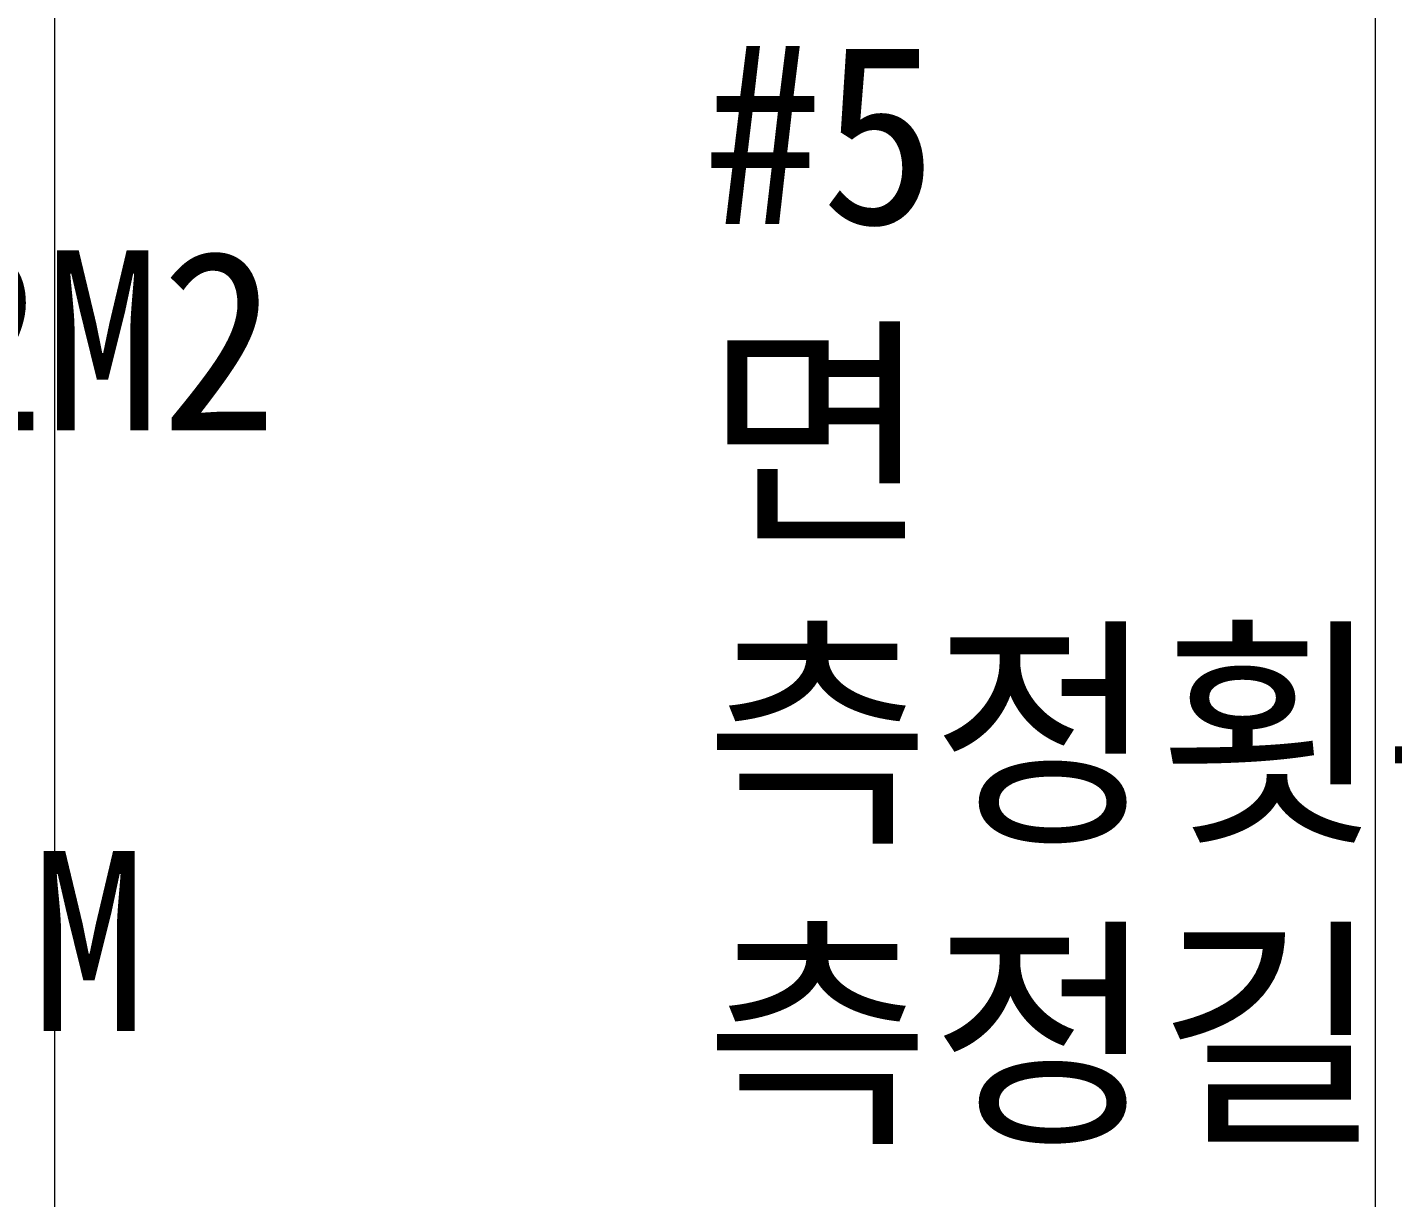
# Model space of a CAD drawing. Header units: millimetres. Extents: x 4003075 to 5615882, y 1445368 to 2591247.
# Drawn here: x 5421348 to 5432721, y 2417529 to 2427275 of the extents above; entities that cross this region are included whole.
import ezdxf

# ---------------------------------------------------------------- set-up
doc = ezdxf.new("R2010")
doc.units = ezdxf.units.MM
doc.layers.add('A_Text', color=3, linetype='Continuous')
doc.layers.add('XR-평면도$0$A-CNTL', color=9, linetype='Continuous', lineweight=15)
doc.styles.add('돋움', font='')
doc.styles.get('돋움').set_extended_font_data('DotumChe')

# ---------------------------------------------------------------- blocks, each defined once
blk = doc.blocks.new('XR-평면도$0$중심선(210216)')
at = {"layer": 'XR-평면도$0$A-CNTL', "ltscale": 300}
for points in [[(99000, 206000), (99000, -10000)], [(110000, 206000), (110000, -10000)]]:
    blk.add_lwpolyline(points, dxfattribs=at)

msp = doc.modelspace()

# ---------------------------------------------------------------- block references
at = {"layer": 'XR-평면도$0$A-CNTL'}
msp.add_blockref('XR-평면도$0$중심선(210216)', (5322575, 2339367.6), dxfattribs=at)

# ---------------------------------------------------------------- texts
at = {"layer": 'A_Text', "color": 3, "char_height": 1500, "attachment_point": 1, "style": '돋움'}
for s, insert in [('#6\\P면    적 : 122M2\\P측정횟수 : 4회\\P측정길이 : 9.9M', (5408032.8, 2427918.7)), ('#5\\P면    적 : 598M2\\P측정횟수 : 6회\\P측정길이 : 17.1M', (5426991.6, 2427137.8))]:
    msp.add_mtext_dynamic_manual_height_columns(s, width=21611.503, gutter_width=7500, heights=[10868.5], dxfattribs=dict(at, insert=insert))

doc.saveas('drawing.dxf')
